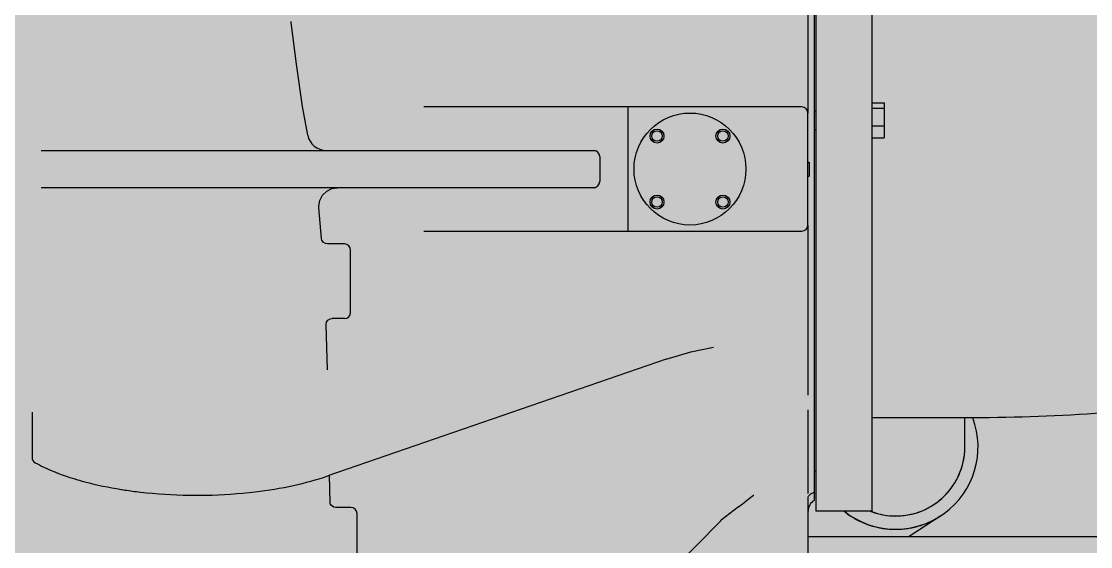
# Model space of a CAD drawing. Extents: x -18489 to 195597, y -1599 to 112111.
# Drawn here: x -14545.8 to -14436.7, y 3020.6 to 3074.1 of the extents above; entities that cross this region are included whole.
import ezdxf

# ---------------------------------------------------------------- set-up
doc = ezdxf.new("R2010")
doc.units = 0
doc.header["$LTSCALE"] = 100
for name, color, linetype in [('188K-SM-03-F10-MECH-EQ-Y2257103$0$0 Xref', 8, 'Continuous'), ('188K-SM-03-F10-MECH-EQ-Y2257103$0$M-EQU-FOUNDATION', 8, 'Continuous'), ('188K-SM-03-F10-MECH-EQ-Y2257103$0$Micron CUP L10 HVAC EQU$0$M-MECH-EQU', 136, 'Continuous'), ('188K-SM-03-F10-MECH-EQ-Y2257103$0$Micron CUP L10 HVAC EQU$0$M-PHASE1 AREA', 252, 'Continuous')]:
    doc.layers.add(name, color=color, linetype=linetype)

# ---------------------------------------------------------------- blocks, each defined once
blk = doc.blocks.new('188K-SM-03-F10-MECH-EQ-Y2257103$0$Micron CUP L10 HVAC EQU$0$A$C0c53ceb0')
at = {"layer": '188K-SM-03-F10-MECH-EQ-Y2257103$0$Micron CUP L10 HVAC EQU$0$M-PHASE1 AREA'}
for p, q in [((16776.01083, 21473.67069), (16776.01083, 21822.77839)), ((16783.94212, 21765.46529), (16783.94212, 21067.70043)), ((16841.03198, 21765.46529), (16841.03198, 21067.70043)), ((16782.36758, 21754.46279), (16782.36758, 21078.69888)), ((16248.54007, 21566.44055), (16248.50124, 21567.13647)), ((16248.58712, 21566.01431), (16248.54007, 21566.44055)), ((16254.10033, 21523.36682), (16248.58633, 21566.0224)), ((16260.29203, 21480.38606), (16254.10033, 21523.36682)), ((16841.03198, 21483.94146), (16853.71861, 21483.94146)), ((16853.71861, 21483.94146), (16853.71861, 21448.26891)), ((16265.50243, 21450.98647), (16260.29203, 21480.38606)), ((16592.06804, 21480.01401), (16383.81501, 21480.01401)), ((16592.06804, 21479.93229), (16592.06804, 21353.22938)), ((16769.66751, 21479.93229), (16592.06804, 21479.93229)), ((16775.92911, 21359.49097), (16775.92911, 21473.67069)), ((16783.94212, 21475.62016), (16782.36758, 21475.62016)), ((16841.03198, 21478.61302), (16853.71861, 21478.61302)), ((16841.03198, 21460.77675), (16853.71861, 21460.77675)), ((16783.94212, 21456.59021), (16782.36758, 21456.59021)), ((16841.03198, 21448.26891), (16853.71861, 21448.26891)), ((15993.51408, 21435.61079), (16559.59871, 21435.61079)), ((16563.38282, 21429.26747), (16563.38282, 21403.8942)), ((16776.01083, 21423.72341), (16777.02576, 21423.72341)), ((16777.02576, 21423.72337), (16777.02576, 21409.4383)), ((16776.01083, 21409.43826), (16777.02576, 21409.43826)), ((16559.59875, 21397.55088), (15993.51418, 21397.55088)), ((16284.86641, 21394.0132), (16290.1711, 21396.66073)), ((16290.1711, 21396.66073), (16295.91313, 21397.54767)), ((16276.88535, 21378.70672), (16277.87269, 21384.57267)), ((16277.87269, 21384.57267), (16280.62463, 21389.84893)), ((16280.62463, 21389.84893), (16284.86641, 21394.0132)), ((16276.95407, 21376.89446), (16276.88535, 21378.70672)), ((16279.38607, 21345.89235), (16276.95795, 21376.89556)), ((16383.81501, 21353.14766), (16592.06804, 21353.14766)), ((16592.06804, 21353.22938), (16769.66751, 21353.22938)), ((16776.01083, 21185.81578), (16776.01083, 21359.49097)), ((16279.38596, 21345.89379), (16279.38577, 21345.89653)), ((16279.43351, 21345.46555), (16279.38627, 21345.88805)), ((16279.89037, 21343.91511), (16279.43351, 21345.46555)), ((16281.24239, 21341.98307), (16279.89037, 21343.91511)), ((16283.5889, 21340.5446), (16281.24239, 21341.98307)), ((16285.627, 21340.20575), (16283.5889, 21340.5446)), ((16302.89684, 21340.20729), (16285.62751, 21340.20729)), ((16309.24016, 21270.43079), (16309.24016, 21333.86397)), ((16286.13395, 21262.40647), (16288.50085, 21263.78729)), ((16288.50085, 21263.78729), (16290.42554, 21264.08757)), ((16302.89684, 21264.08747), (16290.42522, 21264.08747)), ((16284.12509, 21257.63407), (16284.14535, 21258.38359)), ((16285.6062, 21211.89893), (16284.12524, 21257.63142)), ((16284.12615, 21257.60777), (16284.12603, 21257.6108)), ((16284.14535, 21258.38359), (16284.66104, 21260.35319)), ((16284.66104, 21260.35319), (16286.13395, 21262.40647)), ((16656.33059, 21229.99777), (16679.49781, 21235.00819)), ((16679.49822, 21235.00827), (16679.48814, 21235.00641)), ((16631.29826, 21222.62538), (16285.83656, 21103.58974)), ((16631.29936, 21222.6256), (16656.33059, 21229.99777)), ((15984.21928, 21168.61783), (15984.21928, 21122.64807)), ((16776.01083, 21085.72731), (16776.01083, 21170.94732)), ((16938.01055, 21162.85012), (16841.03198, 21162.85012)), ((16936.00203, 21133.36028), (16936.00203, 21162.85012)), ((16944.6414, 21162.86343), (16938.01055, 21162.85012)), ((16288.24814, 21076.38073), (16287.75991, 21104.25247)), ((16782.35379, 21108.90695), (16783.94212, 21108.90695)), ((16708.99714, 21075.18142), (16715.92475, 21080.47107)), ((16715.92475, 21080.47107), (16720.46661, 21083.91802)), ((16720.46655, 21083.918), (16720.69594, 21084.08155)), ((16776.01077, 21082.2573), (16776.01223, 21082.30991)), ((16776.01083, 21010.3827), (16776.01083, 21082.29268)), ((16776.01223, 21082.30991), (16776.42548, 21083.15567)), ((16776.42548, 21083.15567), (16778.36042, 21084.99543)), ((16778.36042, 21084.99543), (16778.94678, 21085.388)), ((16778.92661, 21085.37555), (16779.3844, 21085.64107)), ((16779.3844, 21085.64107), (16782.36758, 21086.93588)), ((16288.2576, 21076.30205), (16288.24763, 21076.38532)), ((16288.53488, 21075.25213), (16288.2576, 21076.30205)), ((16289.78463, 21073.32877), (16288.53488, 21075.25213)), ((16292.27761, 21071.7923), (16289.78463, 21073.32877)), ((16294.13228, 21071.50299), (16292.27761, 21071.7923)), ((16309.41508, 21071.50435), (16294.13415, 21071.50435)), ((16704.96362, 21072.06819), (16687.45109, 21058.46435)), ((16704.96362, 21072.06819), (16708.99714, 21075.18142)), ((16841.03198, 21067.70036), (16783.94212, 21067.70036)), ((16315.7584, 21001.72786), (16315.7584, 21065.16103)), ((16686.54998, 21057.6647), (16401.48984, 20769.27768)), ((16686.54983, 21057.66456), (16687.45101, 21058.46429)), ((16911.3949, 21062.95701), (16879.11876, 21041.81762)), ((16776.01083, 21041.81762), (18071.65559, 21041.81762))]:
    blk.add_line(p, q, dxfattribs=at)
for centre, radius in [((16655.50122, 21416.58083), 57.08986), ((16621.8607, 21450.22135), 7.12989), ((16621.8607, 21450.22135), 5.32839), ((16689.14174, 21450.22135), 7.12989), ((16689.14174, 21450.22135), 5.32839), ((16621.8607, 21382.94031), 7.12989), ((16621.8607, 21382.94031), 5.32839), ((16689.14174, 21382.94031), 7.12989), ((16689.14174, 21382.94031), 5.32839)]:
    blk.add_circle(centre, radius, dxfattribs=at)
for centre, radius, start, end in [((16769.66751, 21473.67069), 6.2616, 0, 90), ((16284.17811, 21454.64074), 19.02996, 191.07130524, 269.99999272), ((16557.0395, 21429.26747), 6.34332, 0, 90), ((16557.0395, 21403.8942), 6.34332, 270, 0), ((16769.66751, 21359.49097), 6.2616, 270, 0), ((16302.89684, 21333.86397), 6.34332, 360, 90), ((16302.89684, 21270.43079), 6.34332, 270, 0), ((16865.42628, 21133.32123), 84.04896, 231.45713016, 20.57758149), ((16865.42628, 21133.32123), 70.57575, 248.7628907, 0), ((15990.56281, 21122.64824), 6.34353, 180.00150957, 241.17503896), ((16142.47734, 21509.42872), 424.94806, 260.85889677, 261.04004368), ((16143.2352, 21514.2503), 429.82883, 261.04035308, 261.38552539), ((16788.69747, 21067.69836), 12.68664, 119.93000415, 180), ((16309.41508, 21065.16103), 6.34332, 360, 90), ((16865.13691, 21133.2075), 83.98641, 231.33661504, 233.82976437), ((16865.45028, 21133.39867), 70.62972, 248.8695991, 249.59933703), ((16865.42567, 21133.33679), 70.56315, 249.60055185, 270.00048994), ((16865.18048, 21133.26644), 84.05972, 233.82950208, 234.52925997), ((16865.19021, 21133.28599), 84.08128, 234.53158801, 241.24754211), ((16865.19862, 21133.31184), 84.10799, 241.25099112, 241.63136309), ((16865.23703, 21133.39218), 84.19694, 241.63433711, 261.24000892), ((16865.22126, 21133.48899), 84.30262, 291.09416367, 298.82928079), ((16865.26383, 21133.39056), 84.19585, 298.83619751, 303.22314305), ((16865.25684, 21133.48748), 84.29415, 261.23656794, 263.26089795), ((16865.24946, 21133.45161), 84.25765, 263.26302024, 267.99506436), ((16865.25206, 21133.53572), 84.3418, 267.99529832, 270.12039383), ((16865.25206, 21133.49348), 84.29956, 270.12045476, 271.28089915), ((16865.25224, 21133.42235), 84.22845, 271.28185913, 275.53235012), ((16865.24003, 21133.53134), 84.33811, 275.53346404, 279.41978337), ((16865.2617, 21133.39449), 84.19955, 279.42047787, 283.28578451), ((16865.23348, 21133.50072), 84.30942, 283.28786319, 287.82022417), ((16865.27684, 21133.36408), 84.16607, 287.82059027, 291.08946635)]:
    blk.add_arc(centre, radius, start, end, dxfattribs=at)
for points, knots in [([(17698.53157, 21561.13473), (17698.50887, 21558.92539), (17698.46123, 21556.71616), (17698.38867, 21554.50704), (17697.7308, 21534.47993), (17692.34879, 21494.68179), (17672.81827, 21438.441), (17643.68719, 21388.09858), (17607.44262, 21345.01553), (17566.45997, 21309.25101), (17522.38051, 21279.89361), (17475.89461, 21255.64229), (17427.00826, 21235.33214), (17375.47429, 21218.11893), (17321.08372, 21203.4925), (17263.79358, 21191.18905), (17182.46093, 21177.5124), (17075.77442, 21166.20287), (16988.8932, 21163.02501), (16944.6414, 21162.86343)], [-0.0070909638, -0.0070909638, -0.0070909638, -0.0070909638, 0, 0, 0, 0.0642840524, 0.1278026748, 0.1898343356, 0.2498173978, 0.3076101476, 0.3637527791, 0.419333876, 0.4755606662, 0.5334097991, 0.5935183628, 0.6561610746, 0.7213216583, 0.8580339106, 1, 1, 1, 1]), ([(16865.42628, 21062.77364), (16870.03858, 21062.77364), (16879.28851, 21063.68371), (16892.60985, 21067.72731), (16904.89171, 21074.29258), (16915.65509, 21083.12816), (16924.48808, 21093.89353), (16931.05104, 21106.17666), (16935.09233, 21119.49844), (16936.00203, 21128.74818), (16936.00203, 21133.36028)], [0, 0, 0, 0, 0.1250048469, 0.2500020188, 0.37500258, 0.5000020168, 0.6250026798, 0.7500014707, 0.8750006225, 1, 1, 1, 1]), ([(15987.49612, 21117.0952), (15990.34942, 21115.51951), (16002.96903, 21109.08917), (16016.30644, 21104.14031), (16026.71633, 21100.92098)], [0, 0, 0, 0, 0.2302568287, 1, 1, 1, 1]), ([(16026.71633, 21100.92098), (16030.4589, 21099.76357), (16046.33022, 21095.21419), (16062.53738, 21091.8776), (16074.96738, 21089.87746)], [0, 0, 0, 0, 0.237315929, 1, 1, 1, 1]), ([(16211.91322, 21087.42339), (16225.05215, 21089.00349), (16250.01589, 21093.08442), (16274.46832, 21099.67259), (16285.83656, 21103.58974)], [0, 0, 0, 0, 0.5239416498, 1, 1, 1, 1]), ([(16078.85324, 21089.27055), (16084.15166, 21088.46783), (16105.94255, 21085.57923), (16127.92986, 21084.21566), (16144.54811, 21083.97105)], [0, 0, 0, 0, 0.2438190511, 1, 1, 1, 1]), ([(16144.54811, 21083.97105), (16150.23564, 21083.88733), (16172.73027, 21083.92769), (16195.22777, 21085.41678), (16211.91322, 21087.42339)], [0, 0, 0, 0, 0.252876259, 1, 1, 1, 1])]:
    blk.add_open_spline(points, degree=3, knots=knots, dxfattribs=at)
blk = doc.blocks.new('188K-SM-03-F10-MECH-EQ-Y2257103$0$Micron CUP L10 HVAC EQU')
at = {"layer": '188K-SM-03-F10-MECH-EQ-Y2257103$0$Micron CUP L10 HVAC EQU$0$M-MECH-EQU'}
blk.add_blockref('188K-SM-03-F10-MECH-EQ-Y2257103$0$Micron CUP L10 HVAC EQU$0$A$C0c53ceb0', (-206166.7, 2082.2), dxfattribs=at)
blk = doc.blocks.new('188K-SM-03-F10-MECH-EQ-Y2257103')
at = {"layer": '188K-SM-03-F10-MECH-EQ-Y2257103$0$M-EQU-FOUNDATION'}
h = blk.add_hatch(dxfattribs=at)
h.set_pattern_fill('AR-CONC', color=256, scale=0.1)
h.set_pattern_definition([(50, (4473.521, 709.199), (18.218467, -1.593909), [1.905, -20.955]), (355, (4473.521, 709.2), (-3.524342, 19.105685), [1.524, -16.764058]), (100.45144, (4475.04, 709.066), (14.694125, 17.511775), [1.619001, -17.809024]), (46.1842, (4473.521, 714.28), (27.107904, -4.204233), [2.8575, -31.4325]), (96.63556, (4475.78, 713.93), (23.740413, 24.742612), [2.428502, -26.71356]), (351.18415, (4473.52, 714.28), (23.740413, 24.742612), [2.285997, -25.145973]), (21, (4476.061, 713.009), (15.161439, -10.22652), [1.905, -20.955]), (326, (4476.061, 713.01), (6.180203, 18.418797), [1.524, -16.764]), (71.45144, (4477.325, 712.157), (21.341642, 8.192277), [1.619001, -17.808994]), (37.5, (4473.5214, 709.199), (0.3088603, 8.4555039), [0, -16.5608, 0, -17.018, 0, -16.8275]), (7.5, (4473.521, 709.199), (6.6819663, 10.0180575), [0, -9.7028, 0, -16.1798, 0, -6.4135]), (327.5, (4467.857, 709.199), (13.5590595, -0.5728744), [0, -6.35, 0, -19.812, 0, -26.289]), (317.5, (4465.317, 709.199), (14.812918, 2.542649), [0, -8.255, 0, -13.1572, 0, -18.669])])
h.paths.add_polyline_path([(-14928.15, 5602.46), (-14278.15, 5602.46), (-14278.15, 1902.46), (-14928.15, 1902.46)], flags=16)
h.paths.add_polyline_path([(-14933.15, 5607.46), (-14273.15, 5607.46), (-14273.15, 1897.46), (-14933.15, 1897.46)])
h = blk.add_hatch(dxfattribs=at)
h.set_pattern_fill('AR-CONC', color=256, scale=0.3)
h.set_pattern_definition([(50, (4473.52, 709.2), (54.6554, -4.78173), [5.715, -62.865]), (355, (4473.52, 709.2), (-10.57303, 57.31705), [4.572, -50.29218]), (100.45144, (4478.076, 708.8), (44.08237, 52.53533), [4.857, -53.42707]), (46.1842, (4473.52, 724.44), (81.32371, -12.6127), [8.5725, -94.2975]), (96.63556, (4480.3, 723.39), (71.22124, 74.22784), [7.2855, -80.14068]), (351.18415, (4473.52, 724.44), (71.22124, 74.22784), [6.858, -75.43792]), (21, (4481.14, 720.63), (45.48432, -30.67956), [5.715, -62.865]), (326, (4481.14, 720.63), (18.54061, 55.25639), [4.572, -50.292]), (71.45144, (4484.93, 718.07), (64.02493, 24.57683), [4.857, -53.42698]), (37.5, (4473.521, 709.2), (0.926581, 25.366512), [0, -49.6824, 0, -51.054, 0, -50.4825]), (7.5, (4473.52, 709.2), (20.0459, 30.054172), [0, -29.1084, 0, -48.5394, 0, -19.2405]), (327.5, (4456.529, 709.2), (40.677179, -1.718623), [0, -19.05, 0, -59.436, 0, -78.867]), (317.5, (4448.91, 709.2), (44.438754, 7.62795), [0, -24.765, 0, -39.4716, 0, -56.007])])
h.paths.add_polyline_path([(-14918.15, 5592.46), (-14288.15, 5592.46), (-14288.15, 1912.46), (-14918.15, 1912.46)])
at = {"layer": '188K-SM-03-F10-MECH-EQ-Y2257103$0$0 Xref', "xscale": 0.1, "yscale": 0.1, "zscale": 0.1}
blk.add_blockref('188K-SM-03-F10-MECH-EQ-Y2257103$0$Micron CUP L10 HVAC EQU', (4473.52, 709.2), dxfattribs=at)

msp = doc.modelspace()

# ---------------------------------------------------------------- block references
msp.add_blockref('188K-SM-03-F10-MECH-EQ-Y2257103', (0, 0))

doc.saveas('drawing.dxf')
